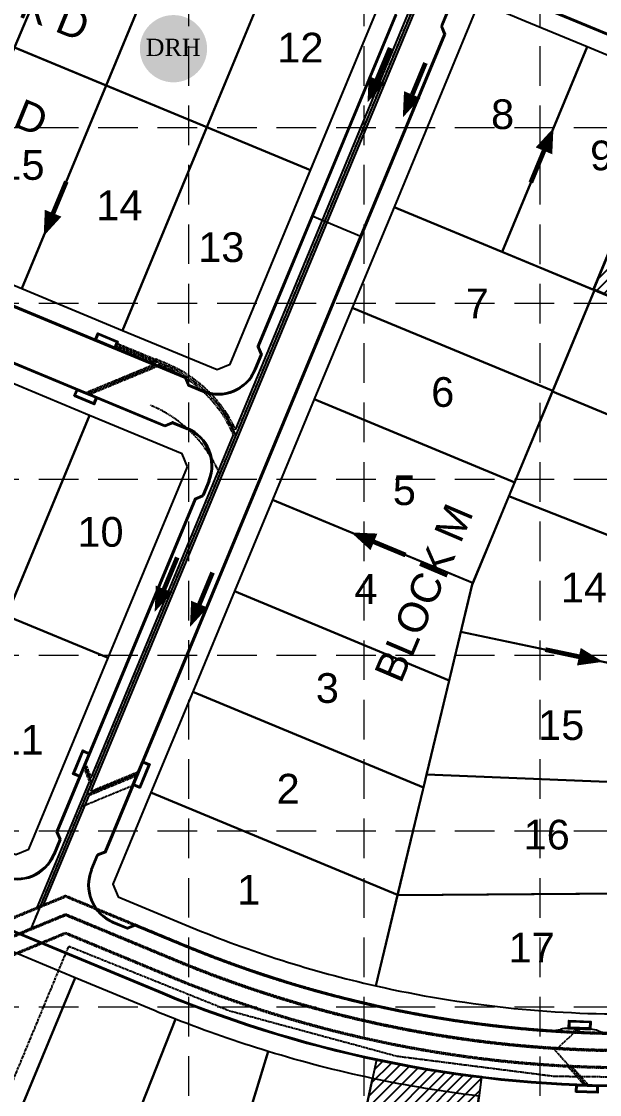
# Model space of a CAD drawing. Header units: inches. Extents: x 2510995 to 2514555, y 7106046 to 7111737.
# Drawn here: x 2512069 to 2512361, y 7109735 to 7110277 of the extents above; entities that cross this region are included whole.
import ezdxf
from ezdxf.enums import TextEntityAlignment as Align

# ---------------------------------------------------------------- set-up
doc = ezdxf.new("R2010")
doc.units = ezdxf.units.IN
doc.header["$MEASUREMENT"] = 0
for name, pattern in [('DASHED', [0.75, 0.5, -0.25]), ('HIDDEN', [0.375, 0.25, -0.125]), ('XHO477ST$0$CL', [0.7, 0.5, -0.05, 0.1, -0.05])]:
    doc.linetypes.add(name, pattern=pattern)
for name, color, linetype in [('BASE', 7, 'Continuous'), ('C-WTRC-FULL-PH2B-N', 7, 'Continuous'), ('GRID', 254, 'DASHED'), ('LEGEND', 7, 'Continuous'), ('SODDED LOT', 2, 'Continuous'), ('XHOE001PT$0$V-PROP-SUBD-IDEN-N', 6, 'Continuous'), ('XHOE001PT$0$V-PROP-SUBD-N', 7, 'Continuous'), ('XHOE001PT$0$V-RWAY-LINE-N', 4, 'Continuous'), ('XHOE001PV$0$C-ROAD-BOC-N', 4, 'Continuous'), ('XHOE001PV$0$C-ROAD-FOC-N', 2, 'Continuous'), ('XHOE002PPT-PHASE10$0$PARCELCLOSURE', 124, 'Continuous'), ('XHOE002PPT-PHASE10$0$V-PROP-SUBD-BLOK-IDEN-N', 6, 'Continuous'), ('XHOE002PPT-PHASE10$0$V-PROP-SUBD-IDEN-N', 6, 'Continuous'), ('XHOE002PPT-PHASE10$0$V-PROP-SUBD-N', 7, 'Continuous'), ('XHOE002PPT-PHASE10$0$V-PROP-SUBD-N-P7', 12, 'Continuous'), ('XHOE002PV$0$C-ROAD-BOC-N', 2, 'Continuous'), ('XHOE002PV$0$C-ROAD-FOC-N', 2, 'Continuous'), ('ZSTORM', 5, 'XHO477ST$0$CL')]:
    doc.layers.add(name, color=color, linetype=linetype)
doc.layers.add('XHOE001PT$0$V-AREA-PLIN', color=21, linetype='Continuous', plot=False)
doc.styles.add('DRHorton', font='dutcheb.ttf')
doc.styles.get("Standard").update_dxf_attribs({"font": 'ARIAL.TTF'})

# ---------------------------------------------------------------- blocks, each defined once
blk = doc.blocks.new('ARR')
blk.add_lwpolyline([(-5.56, 0.32, 0, 3.78, 0), (-0.35, 0.31, 3.78, 3.78, 0)], format="xyseb")
at = {"const_width": 1}
blk.add_lwpolyline([(-0.35, 0.31), (6.88, 0.31)], dxfattribs=at)
blk = doc.blocks.new('DRHorton')
h = blk.add_hatch(color=1)
h.paths.add_polyline_path([(78.7, 25.78, 1), (40.43, 25.78, 1)])
h.paths.add_polyline_path([(42.33, 17.91), (76.5, 17.91), (76.5, 34.87), (42.33, 34.87)], flags=24)
at = {"layer": 'BASE', "color": 176, "style": 'DRHorton'}
blk.add_text('DRH', height=9.814, dxfattribs=at).set_placement((59.39, 21.64), align=Align.CENTER)

msp = doc.modelspace()

# ---------------------------------------------------------------- hatches: boundary and pattern name
at = {"layer": 'SODDED LOT'}
h = msp.add_hatch(dxfattribs=at)
h.set_pattern_fill('ANSI31', color=256, scale=30, style=0)
h.set_pattern_definition([(45, (0, 0), (-2.6516504294, 2.6516504294), [])])
h.paths.add_polyline_path([(2513029.48, 7109618.32), (2512917.9, 7109618.32), (2512918.55, 7109568.15), (2513030.34, 7109569.23)])
h.paths.add_polyline_path([(2511839.22, 7109617.6), (2511721.18, 7109629.51), (2511716.92, 7109566.53), (2511836.54, 7109564.23)])
h.paths.add_polyline_path([(2512220.87, 7109623.4), (2512242.72, 7109619.38), (2512285.68, 7109619.63), (2512301.51, 7109744.19), (2512276.39, 7109747.21), (2512264.33, 7109749.72), (2512248.5, 7109752.73), (2512239.21, 7109710.04)])
h.paths.add_polyline_path([(2512357.96, 7110141.83), (2512404.06, 7110253.34), (2512450.16, 7110235.61), (2512404.38, 7110122.17)])
h.paths.add_polyline_path([(2511821.52, 7110077), (2511775.94, 7109966.95), (2511822.33, 7109947.82), (2511867.71, 7110057.67)])
edge = h.paths.add_edge_path()
edge.add_line((2511803.19, 7110084.04), (2511752.7, 7110105.8))
edge.add_line((2511752.7, 7110105.8), (2511706.54, 7109995.19))
edge.add_line((2511706.54, 7109995.19), (2511756.45, 7109974.31))
edge.add_arc((2567291.53, 7086386.34), 60336.87, 156.8738642, 156.9871259, ccw=False)

# ---------------------------------------------------------------- linework, layer by layer
at = {"layer": 'GRID', "color": 252, "linetype": 'HIDDEN', "lineweight": 0, "ltscale": 80}
for p, q in [((2512153.41, 7106494.51), (2512153.95, 7111640.26)), ((2512242.15, 7106494.5), (2512242.15, 7111643.94)), ((2512330.93, 7106494.48), (2512330.93, 7111643.94)), ((2511088, 7110223.44), (2514461.67, 7110223.44)), ((2511088, 7110134.66), (2514461.67, 7110134.66)), ((2511088, 7110045.88), (2514461.67, 7110045.88)), ((2511088, 7109957.1), (2514461.67, 7109957.1)), ((2511088, 7109868.32), (2514461.67, 7109868.32)), ((2511088, 7109779.54), (2514461.67, 7109779.54))]:
    msp.add_line(p, q, dxfattribs=at)
at = {"layer": 'SODDED LOT'}
for points in [[(2512357.96, 7110141.83), (2512404.06, 7110253.34), (2512450.16, 7110235.61), (2512404.38, 7110122.17)], [(2512220.87, 7109623.4), (2512242.72, 7109619.38), (2512285.68, 7109619.63), (2512301.51, 7109744.19), (2512276.39, 7109747.21), (2512264.33, 7109749.72), (2512248.5, 7109752.73), (2512239.21, 7109710.04)]]:
    msp.add_lwpolyline(points, close=True, dxfattribs=at)
at = {"layer": 'XHOE001PT$0$V-AREA-PLIN', "color": 7}
for p, q in [((2512108.37, 7110366.27), (2512065.82, 7110263.75)), ((2512065.82, 7110263.75), (2512108.37, 7110366.27)), ((2512154.55, 7110347.11), (2512112.01, 7110244.58)), ((2512112.01, 7110244.58), (2512154.55, 7110347.11)), ((2512205.35, 7110326.03), (2512162.8, 7110223.5)), ((2512162.8, 7110223.5), (2512205.35, 7110326.03)), ((2512215.16, 7110201.78), (2512255.78, 7110299.68)), ((2512065.82, 7110263.75), (2512112.01, 7110244.58)), ((2512112.01, 7110244.58), (2512162.8, 7110223.5)), ((2512162.8, 7110223.5), (2512215.16, 7110201.78))]:
    msp.add_line(p, q, dxfattribs=at)
at = {"layer": 'XHOE001PT$0$V-PROP-SUBD-N', "color": 7}
for p, q in [((2512065.82, 7110263.75), (2512108.37, 7110366.27)), ((2512112.01, 7110244.58), (2512154.55, 7110347.11)), ((2512162.8, 7110223.5), (2512205.35, 7110326.03))]:
    msp.add_line(p, q, dxfattribs=at)
at = {"layer": 'XHOE001PT$0$V-RWAY-LINE-N', "color": 7}
msp.add_line((2512215.16, 7110201.78), (2512255.78, 7110299.68), dxfattribs=at)
at = {"layer": 'XHOE001PV$0$C-ROAD-BOC-N', "color": 7}
for p, q in [((2512215.88, 7110178.74), (2512258.28, 7110280.91)), ((2512215.88, 7110178.74), (2512258.28, 7110280.91)), ((2512281.6, 7110274.48), (2512285.77, 7110284.53)), ((2512281.6, 7110274.48), (2512285.77, 7110284.53)), ((2512240.82, 7110168.39), (2512283.22, 7110270.56)), ((2512240.82, 7110168.39), (2512283.22, 7110270.56)), ((2512283.22, 7110270.56), (2512281.6, 7110274.48)), ((2512283.22, 7110270.56), (2512281.6, 7110274.48)), ((2512215.88, 7110178.74), (2512240.82, 7110168.39)), ((2512215.88, 7110178.74), (2512240.82, 7110168.39))]:
    msp.add_line(p, q, dxfattribs=at)
at = {"layer": 'XHOE001PV$0$C-ROAD-FOC-N', "color": 7}
for p, q in [((2512281.14, 7110274.68), (2512285.31, 7110284.73)), ((2512281.14, 7110274.68), (2512285.31, 7110284.73)), ((2512216.34, 7110178.55), (2512258.58, 7110280.34)), ((2512216.34, 7110178.55), (2512258.58, 7110280.34)), ((2512240.36, 7110168.58), (2512282.6, 7110270.37)), ((2512240.36, 7110168.58), (2512282.6, 7110270.37)), ((2512282.6, 7110270.76), (2512281.14, 7110274.29)), ((2512282.6, 7110270.76), (2512281.14, 7110274.29))]:
    msp.add_line(p, q, dxfattribs=at)
for centre, start, end in [((2512281.6, 7110274.48), 157.4628, 202.4628), ((2512281.6, 7110274.48), 157.4628, 202.4628), ((2512282.14, 7110270.56), 337.4628, 22.4628), ((2512282.14, 7110270.56), 337.4628, 22.4628)]:
    msp.add_arc(centre, 0.5, start, end, dxfattribs=at)
at = {"layer": 'XHOE002PPT-PHASE10$0$PARCELCLOSURE', "color": 7}
for points in [[(2512354.67, 7110264.06), (2512323.28, 7110277.09), (2512304.81, 7110284.75), (2512298.27, 7110282.05), (2512257.26, 7110183.22), (2512311.75, 7110160.61)], [(2512112.01, 7110244.58), (2512065.82, 7110263.75), (2512023.28, 7110161.22), (2512069.46, 7110142.06)], [(2512400.86, 7110244.9), (2512354.67, 7110264.06), (2512311.75, 7110160.61), (2512357.93, 7110141.45)], [(2512162.8, 7110223.5), (2512112.01, 7110244.58), (2512069.46, 7110142.06), (2512120.26, 7110120.98)], [(2512447.04, 7110225.73), (2512400.86, 7110244.9), (2512357.93, 7110141.45), (2512404.11, 7110122.28)], [(2512207.11, 7110182.38), (2512215.16, 7110201.78), (2512162.8, 7110223.5), (2512120.26, 7110120.98), (2512167.99, 7110101.17), (2512174.53, 7110103.87)], [(2512358.4, 7110141.25), (2512257.26, 7110183.22), (2512249.6, 7110164.74), (2512249.59, 7110164.75), (2512236.18, 7110132.42), (2512337.32, 7110090.45)], [(2512358.4, 7110141.25), (2512337.18, 7110090.12), (2512437.38, 7110048.54), (2512458.6, 7110099.67)], [(2512236.18, 7110132.42), (2512217.02, 7110086.24), (2512318.15, 7110044.27), (2512337.32, 7110090.45)], [(2512103.65, 7110078.07), (2512052.85, 7110099.15), (2512010.88, 7109998.01), (2512061.68, 7109976.93)], [(2512318.15, 7110044.27), (2512217.02, 7110086.24), (2512195.93, 7110035.44), (2512297.07, 7109993.47)], [(2512153.06, 7110052.15), (2512150.36, 7110058.68), (2512103.65, 7110078.07), (2512061.68, 7109976.93), (2512113.01, 7109955.63)], [(2512195.93, 7110035.44), (2512176.77, 7109989.26), (2512285.09, 7109944.31), (2512296.92, 7109993.54)], [(2512176.77, 7109989.26), (2512155.69, 7109938.46), (2512272.07, 7109890.17), (2512273.67, 7109896.8), (2512285.09, 7109944.31)], [(2512113.01, 7109955.63), (2512061.68, 7109976.93), (2512019.71, 7109875.8), (2512066.42, 7109856.41), (2512072.96, 7109859.11)], [(2512155.69, 7109938.46), (2512134.61, 7109887.66), (2512259.06, 7109836.02), (2512272.07, 7109890.17)]]:
    msp.add_lwpolyline(points, close=True, dxfattribs=at)
for points in [[(2512437.38, 7110048.54), (2512337.18, 7110090.12), (2512315.27, 7110037.33), (2512416.25, 7109997.5, -0.001747), (2512417.09, 7109999.6, -0.000169), (2512417.07, 7109999.61)], [(2512416.25, 7109997.5), (2512315.27, 7110037.33), (2512296.66, 7109992.49), (2512290.97, 7109968.82), (2512400.68, 7109945.67, -0.041964)], [(2512400.68, 7109945.67), (2512290.97, 7109968.82), (2512273.67, 7109896.8), (2512393.99, 7109891.96, -0.041964)], [(2512393.74, 7109876.46, -0.012), (2512393.99, 7109891.96), (2512273.67, 7109896.8), (2512259.02, 7109835.87), (2512394.05, 7109836.93)], [(2512134.61, 7109887.66), (2512115.45, 7109841.48), (2512118.15, 7109834.95), (2512154.41, 7109819.9, 0.042643), (2512248.03, 7109790.1), (2512259.06, 7109836.02)], [(2512394.05, 7109836.93), (2512259.02, 7109835.87), (2512248.03, 7109790.1, 0.057742), (2512380.08, 7109775.85), (2512389.52, 7109775.92), (2512394.48, 7109780.96)], [(2512096.34, 7109794.19), (2512045.51, 7109815.28), (2512009.33, 7109728.09, 0.038624), (2511987.27, 7109660.65), (2512037.56, 7109652.53)], [(2512147.06, 7109773.25, -0.00445), (2512136.78, 7109777.41), (2512096.34, 7109794.19), (2512037.56, 7109652.53), (2512095.76, 7109643.14)], [(2512193.73, 7109756.96, -0.019844), (2512147.06, 7109773.25), (2512095.76, 7109643.14), (2512156.03, 7109633.42)], [(2512246.38, 7109743.37, -0.021829), (2512193.73, 7109756.96), (2512156.03, 7109633.42), (2512220.85, 7109622.96)], [(2512300.01, 7109734.43, -0.021829), (2512246.38, 7109743.37), (2512220.85, 7109622.96), (2512243.66, 7109619.28), (2512285.98, 7109619.61)]]:
    msp.add_lwpolyline(points, format="xyb", close=True, dxfattribs=at)
at = {"layer": 'XHOE002PPT-PHASE10$0$V-PROP-SUBD-N', "color": 7}
for p, q in [((2512215.16, 7110201.78), (2511918.04, 7110325.07)), ((2512215.16, 7110201.78), (2511918.04, 7110325.07)), ((2512311.75, 7110160.61), (2512354.67, 7110264.06)), ((2512069.46, 7110142.06), (2512112.01, 7110244.58)), ((2512357.93, 7110141.45), (2512400.86, 7110244.9)), ((2512120.26, 7110120.98), (2512162.8, 7110223.5)), ((2512257.26, 7110183.22), (2512458.6, 7110099.67)), ((2512296.66, 7109992.49), (2512358.4, 7110141.25)), ((2512236.18, 7110132.42), (2512337.32, 7110090.45)), ((2512217.02, 7110086.24), (2512318.15, 7110044.27)), ((2512337.18, 7110090.12), (2512437.38, 7110048.54)), ((2511821.53, 7110076.59), (2512113.01, 7109955.63)), ((2512103.65, 7110078.07), (2512019.71, 7109875.8)), ((2512315.27, 7110037.33), (2512416.25, 7109997.5)), ((2512195.93, 7110035.44), (2512297.07, 7109993.47)), ((2512176.77, 7109989.26), (2512285.09, 7109944.31)), ((2512296.66, 7109992.49), (2512248.03, 7109790.1)), ((2512290.97, 7109968.82), (2512400.68, 7109945.67)), ((2512155.69, 7109938.46), (2512272.07, 7109890.17)), ((2512273.67, 7109896.8), (2512393.99, 7109891.96)), ((2512134.61, 7109887.66), (2512259.06, 7109836.02)), ((2512259.02, 7109835.87), (2512394.05, 7109836.93)), ((2512037.56, 7109652.53), (2512096.34, 7109794.19)), ((2512095.76, 7109643.14), (2512147.06, 7109773.25)), ((2512156.03, 7109633.42), (2512193.73, 7109756.96)), ((2512220.85, 7109622.96), (2512246.38, 7109743.37))]:
    msp.add_line(p, q, dxfattribs=at)
at = {"layer": 'XHOE002PPT-PHASE10$0$V-PROP-SUBD-N-P7', "color": 7}
for p, q in [((2512065.82, 7110263.75), (2512108.37, 7110366.27)), ((2512112.01, 7110244.58), (2512154.55, 7110347.11)), ((2512162.8, 7110223.5), (2512205.35, 7110326.03)), ((2512207.11, 7110182.38), (2512255.78, 7110299.68))]:
    msp.add_line(p, q, dxfattribs=at)
at = {"layer": 'XHOE002PV$0$C-ROAD-BOC-N', "color": 7}
for p, q in [((2512488.19, 7110218.94), (2512326.92, 7110285.86)), ((2511798.4, 7110244.26), (2512151.99, 7110097.53)), ((2511788.05, 7110219.32), (2512141.65, 7110072.59)), ((2512188.43, 7110112.59), (2512215.88, 7110178.74)), ((2512111.8, 7109857.48), (2512240.82, 7110168.39)), ((2512188.43, 7110112.59), (2512190.05, 7110108.67)), ((2512187.03, 7110101.39), (2512190.05, 7110108.67)), ((2512151.99, 7110097.53), (2512153.62, 7110093.6)), ((2512153.62, 7110093.6), (2512160.89, 7110090.58)), ((2512141.65, 7110072.59), (2512145.57, 7110074.21)), ((2512145.57, 7110074.21), (2512152.84, 7110071.19)), ((2512163.65, 7110045.05), (2512160.63, 7110037.77)), ((2512156.71, 7110036.15), (2512160.63, 7110037.77)), ((2512156.71, 7110036.15), (2512086.86, 7109867.83)), ((2512088.48, 7109863.91), (2512085.46, 7109856.63)), ((2512086.86, 7109867.83), (2512088.48, 7109863.91)), ((2511971.92, 7109856.11), (2512140.42, 7109786.19)), ((2512104.86, 7109848.58), (2512107.88, 7109855.86)), ((2512111.8, 7109857.48), (2512107.88, 7109855.86)), ((2512115.67, 7109822.44), (2512122.94, 7109819.42)), ((2512126.86, 7109821.04), (2512122.94, 7109819.42)), ((2512126.86, 7109821.04), (2512150.77, 7109811.12)), ((2512345.38, 7109768.62), (2512356.37, 7109768.15))]:
    msp.add_line(p, q, dxfattribs=at)
for centre, radius, start, end in [((2512168.56, 7110109.06), 20, 247.4628, 337.4628), ((2512145.18, 7110052.72), 20, 337.4628, 67.4628), ((2512066.99, 7109864.29), 20, 247.4628, 337.4628), ((2512123.33, 7109840.91), 20, 157.4628, 247.4628), ((2512375.56, 7110352.83), 586.5, 247.46273, 266.20145), ((2512375.56, 7110352.83), 613.5, 247.46264, 270.44876), ((2512337.57, 7109780.59), 13, 266.2015, 286.2205), ((2512344.83, 7109755.63), 13, 87.5813, 106.2205), ((2512355.82, 7109755.16), 13, 68.942, 87.5813), ((2512365.17, 7109779.43), 13, 248.942, 268.9611)]:
    msp.add_arc(centre, radius, start, end, dxfattribs=at)
at = {"layer": 'XHOE002PV$0$C-ROAD-FOC-N', "color": 7}
for p, q in [((2512488, 7110219.56), (2512327.11, 7110286.32)), ((2512488, 7110219.56), (2512327.11, 7110286.32)), ((2512488, 7110219.56), (2512327.11, 7110286.32)), ((2511798.21, 7110243.8), (2512151.42, 7110097.22)), ((2511798.21, 7110243.8), (2512151.42, 7110097.22)), ((2511798.21, 7110243.8), (2512151.42, 7110097.22)), ((2511788.24, 7110219.78), (2512141.45, 7110073.21)), ((2511788.24, 7110219.78), (2512141.45, 7110073.21)), ((2511788.24, 7110219.78), (2512141.45, 7110073.21)), ((2512189.05, 7110112.78), (2512216.34, 7110178.55)), ((2512189.05, 7110112.78), (2512216.34, 7110178.55)), ((2512189.05, 7110112.78), (2512216.34, 7110178.55)), ((2512111.5, 7109858.05), (2512240.36, 7110168.58)), ((2512111.5, 7109858.05), (2512240.36, 7110168.58)), ((2512111.5, 7109858.05), (2512240.36, 7110168.58)), ((2512187.49, 7110101.2), (2512190.51, 7110108.48)), ((2512187.49, 7110101.2), (2512190.51, 7110108.48)), ((2512187.49, 7110101.2), (2512190.51, 7110108.48)), ((2512189.05, 7110112.4), (2512190.51, 7110108.86)), ((2512189.05, 7110112.4), (2512190.51, 7110108.86)), ((2512189.05, 7110112.4), (2512190.51, 7110108.86)), ((2512151.69, 7110096.95), (2512153.15, 7110093.41)), ((2512151.69, 7110096.95), (2512153.15, 7110093.41)), ((2512151.69, 7110096.95), (2512153.15, 7110093.41)), ((2512153.42, 7110093.14), (2512160.7, 7110090.12)), ((2512153.42, 7110093.14), (2512160.7, 7110090.12)), ((2512153.42, 7110093.14), (2512160.7, 7110090.12)), ((2512141.84, 7110073.21), (2512145.38, 7110074.67)), ((2512141.84, 7110073.21), (2512145.38, 7110074.67)), ((2512141.84, 7110073.21), (2512145.38, 7110074.67)), ((2512145.76, 7110074.67), (2512153.04, 7110071.65)), ((2512145.76, 7110074.67), (2512153.04, 7110071.65)), ((2512145.76, 7110074.67), (2512153.04, 7110071.65)), ((2512164.11, 7110044.86), (2512161.09, 7110037.58)), ((2512164.11, 7110044.86), (2512161.09, 7110037.58)), ((2512164.11, 7110044.86), (2512161.09, 7110037.58)), ((2512157.28, 7110035.85), (2512160.82, 7110037.31)), ((2512157.28, 7110035.85), (2512160.82, 7110037.31)), ((2512157.28, 7110035.85), (2512160.82, 7110037.31)), ((2512157.01, 7110035.58), (2512087.48, 7109868.02)), ((2512157.01, 7110035.58), (2512087.48, 7109868.02)), ((2512157.01, 7110035.58), (2512087.48, 7109868.02)), ((2512088.94, 7109863.72), (2512085.92, 7109856.44)), ((2512088.94, 7109863.72), (2512085.92, 7109856.44)), ((2512088.94, 7109863.72), (2512085.92, 7109856.44)), ((2512087.48, 7109867.64), (2512088.94, 7109864.1)), ((2512087.48, 7109867.64), (2512088.94, 7109864.1)), ((2512087.48, 7109867.64), (2512088.94, 7109864.1)), ((2511972.49, 7109856.41), (2512140.61, 7109786.65)), ((2511972.49, 7109856.41), (2512140.61, 7109786.65)), ((2511972.49, 7109856.41), (2512140.61, 7109786.65)), ((2512104.4, 7109848.77), (2512107.42, 7109856.05)), ((2512104.4, 7109848.77), (2512107.42, 7109856.05)), ((2512104.4, 7109848.77), (2512107.42, 7109856.05)), ((2512111.23, 7109857.78), (2512107.69, 7109856.32)), ((2512111.23, 7109857.78), (2512107.69, 7109856.32)), ((2512111.23, 7109857.78), (2512107.69, 7109856.32)), ((2512115.47, 7109821.98), (2512122.75, 7109818.96)), ((2512115.47, 7109821.98), (2512122.75, 7109818.96)), ((2512115.47, 7109821.98), (2512122.75, 7109818.96)), ((2512126.67, 7109820.42), (2512123.13, 7109818.96)), ((2512126.67, 7109820.42), (2512123.13, 7109818.96)), ((2512126.67, 7109820.42), (2512123.13, 7109818.96)), ((2512127.06, 7109820.42), (2512150.58, 7109810.66)), ((2512127.06, 7109820.42), (2512150.58, 7109810.66)), ((2512127.06, 7109820.42), (2512150.58, 7109810.66))]:
    msp.add_line(p, q, dxfattribs=at)
for centre, radius, start, end in [((2512189.51, 7110112.59), 0.5, 157.4628, 202.4628), ((2512189.51, 7110112.59), 0.5, 157.4628, 202.4628), ((2512189.51, 7110112.59), 0.5, 157.4628, 202.4628), ((2512190.05, 7110108.67), 0.5, 337.4628, 22.4628), ((2512190.05, 7110108.67), 0.5, 337.4628, 22.4628), ((2512190.05, 7110108.67), 0.5, 337.4628, 22.4628), ((2512151.23, 7110096.76), 0.5, 22.4628, 67.4628), ((2512151.23, 7110096.76), 0.5, 22.4628, 67.4628), ((2512151.23, 7110096.76), 0.5, 22.4628, 67.4628), ((2512168.56, 7110109.06), 20.5, 247.4628, 337.4628), ((2512168.56, 7110109.06), 20.5, 247.4628, 337.4628), ((2512168.56, 7110109.06), 20.5, 247.4628, 337.4628), ((2512153.62, 7110093.6), 0.5, 202.4628, 247.4628), ((2512153.62, 7110093.6), 0.5, 202.4628, 247.4628), ((2512153.62, 7110093.6), 0.5, 202.4628, 247.4628), ((2512145.57, 7110074.21), 0.5, 67.4628, 112.4628), ((2512145.57, 7110074.21), 0.5, 67.4628, 112.4628), ((2512145.57, 7110074.21), 0.5, 67.4628, 112.4628), ((2512141.65, 7110073.67), 0.5, 247.4628, 292.4628), ((2512141.65, 7110073.67), 0.5, 247.4628, 292.4628), ((2512141.65, 7110073.67), 0.5, 247.4628, 292.4628), ((2512145.18, 7110052.72), 20.5, 337.4628, 67.4628), ((2512145.18, 7110052.72), 20.5, 337.4628, 67.4628), ((2512145.18, 7110052.72), 20.5, 337.4628, 67.4628), ((2512160.63, 7110037.77), 0.5, 292.4628, 337.4628), ((2512160.63, 7110037.77), 0.5, 292.4628, 337.4628), ((2512160.63, 7110037.77), 0.5, 292.4628, 337.4628), ((2512157.48, 7110035.38), 0.5, 112.4628, 157.4628), ((2512157.48, 7110035.38), 0.5, 112.4628, 157.4628), ((2512157.48, 7110035.38), 0.5, 112.4628, 157.4628), ((2512087.94, 7109867.83), 0.5, 157.4628, 202.4628), ((2512087.94, 7109867.83), 0.5, 157.4628, 202.4628), ((2512087.94, 7109867.83), 0.5, 157.4628, 202.4628), ((2512088.48, 7109863.91), 0.5, 337.4628, 22.4628), ((2512088.48, 7109863.91), 0.5, 337.4628, 22.4628), ((2512088.48, 7109863.91), 0.5, 337.4628, 22.4628), ((2512111.03, 7109858.24), 0.5, 292.4628, 337.4628), ((2512111.03, 7109858.24), 0.5, 292.4628, 337.4628), ((2512111.03, 7109858.24), 0.5, 292.4628, 337.4628), ((2512066.99, 7109864.29), 20.5, 247.4628, 337.4628), ((2512066.99, 7109864.29), 20.5, 247.4628, 337.4628), ((2512066.99, 7109864.29), 20.5, 247.4628, 337.4628), ((2512107.88, 7109855.86), 0.5, 112.4628, 157.4628), ((2512107.88, 7109855.86), 0.5, 112.4628, 157.4628), ((2512107.88, 7109855.86), 0.5, 112.4628, 157.4628), ((2512123.33, 7109840.91), 20.5, 157.4628, 247.4628), ((2512123.33, 7109840.91), 20.5, 157.4628, 247.4628), ((2512123.33, 7109840.91), 20.5, 157.4628, 247.4628), ((2512126.86, 7109819.96), 0.5, 67.4628, 112.4628), ((2512126.86, 7109819.96), 0.5, 67.4628, 112.4628), ((2512126.86, 7109819.96), 0.5, 67.4628, 112.4628), ((2512122.94, 7109819.42), 0.5, 247.4628, 292.4628), ((2512122.94, 7109819.42), 0.5, 247.4628, 292.4628), ((2512122.94, 7109819.42), 0.5, 247.4628, 292.4628), ((2512375.56, 7110352.83), 587, 247.46273, 270.02381), ((2512375.56, 7110352.83), 587, 247.46273, 270.02381), ((2512375.56, 7110352.83), 587, 247.46273, 270.02381), ((2512375.56, 7110352.83), 613, 247.46264, 270.44876), ((2512375.56, 7110352.83), 613, 247.46264, 270.44876), ((2512375.56, 7110352.83), 613, 247.46264, 270.44876)]:
    msp.add_arc(centre, radius, start, end, dxfattribs=at)
at = {"layer": 'ZSTORM', "color": 5, "linetype": 'Continuous'}
for p, q in [((2512074.13, 7109818.89), (2512343.59, 7110468.24)), ((2512074.13, 7109818.89), (2512343.59, 7110468.24)), ((2512100.9, 7109901.65), (2512104.68, 7109892.5)), ((2512100.9, 7109901.65), (2512104.68, 7109892.5)), ((2512128.33, 7109897.31), (2512102.19, 7109886.5)), ((2512128.33, 7109897.31), (2512102.19, 7109886.5))]:
    msp.add_line(p, q, dxfattribs=at)
at = {"layer": 'ZSTORM', "color": 5}
for p, q in [((2512074.13, 7109818.89), (2512343.59, 7110468.24)), ((2512074.13, 7109818.89), (2512343.59, 7110468.24)), ((2512136.4, 7110104.81), (2512116.45, 7110113.09)), ((2512142.33, 7110103.16), (2512116.73, 7110113.78)), ((2512136.97, 7110106.2), (2512117.02, 7110114.47)), ((2512101.23, 7110089.36), (2512137.17, 7110104.22)), ((2512102.21, 7110088.95), (2512139.45, 7110104.35)), ((2512103.19, 7110088.55), (2512139.13, 7110103.41)), ((2512137.07, 7110106.43), (2512136.3, 7110104.58)), ((2512137.17, 7110104.22), (2512136.3, 7110104.58)), ((2512142.72, 7110104.08), (2512137.07, 7110106.43)), ((2512141.95, 7110102.23), (2512139.13, 7110103.41)), ((2512100.9, 7109901.65), (2512104.68, 7109892.5)), ((2512100.9, 7109901.65), (2512104.68, 7109892.5)), ((2512125.84, 7109891.3), (2512099.7, 7109880.5)), ((2512125.84, 7109891.3), (2512099.7, 7109880.5)), ((2512050.91, 7109818.93), (2512091.56, 7109835.73)), ((2512050.91, 7109818.93), (2512091.56, 7109835.73)), ((2512051.35, 7109818.48), (2512091.56, 7109835.11)), ((2512051.35, 7109818.48), (2512091.56, 7109835.11)), ((2512091.56, 7109835.73), (2512150.78, 7109811.16)), ((2512091.56, 7109835.73), (2512150.78, 7109811.16)), ((2512091.56, 7109835.11), (2512150.56, 7109810.62)), ((2512091.56, 7109835.11), (2512150.56, 7109810.62)), ((2512057.47, 7109812.35), (2512091.56, 7109826.45)), ((2512057.47, 7109812.35), (2512091.56, 7109826.45)), ((2512057.72, 7109812.1), (2512091.56, 7109826.09)), ((2512057.72, 7109812.1), (2512091.56, 7109826.09)), ((2512057.72, 7109812.1), (2512091.56, 7109826.09)), ((2512057.72, 7109812.1), (2512091.56, 7109826.09)), ((2512057.97, 7109811.85), (2512091.56, 7109825.73)), ((2512057.97, 7109811.85), (2512091.56, 7109825.73)), ((2512091.56, 7109826.45), (2512147.5, 7109803.23)), ((2512091.56, 7109826.45), (2512147.5, 7109803.23)), ((2512091.56, 7109826.09), (2512147.37, 7109802.93)), ((2512091.56, 7109826.09), (2512147.37, 7109802.93)), ((2512091.56, 7109826.09), (2512147.37, 7109802.93)), ((2512091.56, 7109826.09), (2512147.37, 7109802.93)), ((2512091.56, 7109825.73), (2512147.24, 7109802.63)), ((2512091.56, 7109825.73), (2512147.24, 7109802.63)), ((2512064.09, 7109805.72), (2512091.55, 7109817.07)), ((2512064.09, 7109805.72), (2512091.55, 7109817.07)), ((2512064.54, 7109805.28), (2512091.55, 7109816.45)), ((2512064.54, 7109805.28), (2512091.55, 7109816.45)), ((2512091.55, 7109817.07), (2512144.18, 7109795.24)), ((2512091.55, 7109817.07), (2512144.18, 7109795.24)), ((2512091.55, 7109816.45), (2512143.95, 7109794.7)), ((2512091.55, 7109816.45), (2512143.95, 7109794.7)), ((2512028.39, 7109654.01), (2512093.17, 7109810.12)), ((2512028.39, 7109654.01), (2512093.17, 7109810.12)), ((2512093.17, 7109810.12), (2512174.29, 7109777.52)), ((2512093.17, 7109810.12), (2512174.29, 7109777.52)), ((2512174.29, 7109777.52), (2512258.8, 7109754.62)), ((2512174.29, 7109777.52), (2512258.8, 7109754.62)), ((2512350.9, 7109768.88), (2512339.65, 7109758.55)), ((2512344.88, 7109768.61), (2512356.87, 7109768.1)), ((2512344.88, 7109768.61), (2512356.87, 7109768.1)), ((2512344.88, 7109768.61), (2512356.87, 7109768.1)), ((2512349.84, 7109768.93), (2512347.17, 7109766.48)), ((2512351.96, 7109768.84), (2512349.28, 7109766.38)), ((2512337.49, 7109758.68), (2512354.67, 7109739.69)), ((2512258.8, 7109754.62), (2512338, 7109744.49)), ((2512258.8, 7109754.62), (2512338, 7109744.49)), ((2512344.38, 7109749.94), (2512353.63, 7109739.72)), ((2512346.5, 7109749.83), (2512355.71, 7109739.65)), ((2512338, 7109744.49), (2512417.78, 7109743.64)), ((2512338, 7109744.49), (2512417.78, 7109743.64))]:
    msp.add_line(p, q, dxfattribs=at)
at = {"layer": 'ZSTORM', "color": 7, "linetype": 'Continuous'}
for p, q in [((2512104.23, 7109888.15), (2512305.34, 7110372.78)), ((2512104.23, 7109888.15), (2512305.34, 7110372.78)), ((2512177.33, 7110070.82), (2512266.81, 7110286.46)), ((2512177.33, 7110070.82), (2512266.81, 7110286.46)), ((2512104.41, 7109895.12), (2512176.27, 7110068.28)), ((2512104.41, 7109895.12), (2512176.27, 7110068.28)), ((2512077.01, 7109829.09), (2512103.6, 7109893.16)), ((2512077.01, 7109829.09), (2512103.6, 7109893.16)), ((2512080.28, 7109830.44), (2512103.42, 7109886.19)), ((2512080.28, 7109830.44), (2512103.42, 7109886.19))]:
    msp.add_line(p, q, dxfattribs=at)
at = {"layer": 'ZSTORM', "color": 7}
for p, q in [((2512166.38, 7110084.34), (2512167.91, 7110085.63)), ((2512166.38, 7110084.34), (2512167.91, 7110085.63)), ((2512101.3, 7109902.63), (2512100.49, 7109900.67)), ((2512101.3, 7109902.63), (2512100.49, 7109900.67)), ((2512101.3, 7109902.63), (2512104.41, 7109895.12)), ((2512101.3, 7109902.63), (2512104.41, 7109895.12)), ((2512100.49, 7109900.67), (2512103.6, 7109893.16)), ((2512100.49, 7109900.67), (2512103.6, 7109893.16)), ((2512127.92, 7109896.33), (2512103.42, 7109886.19)), ((2512127.92, 7109896.33), (2512103.42, 7109886.19)), ((2512128.73, 7109898.29), (2512104.23, 7109888.15)), ((2512128.73, 7109898.29), (2512104.23, 7109888.15)), ((2512127.92, 7109896.33), (2512128.73, 7109898.29)), ((2512127.92, 7109896.33), (2512128.73, 7109898.29))]:
    msp.add_line(p, q, dxfattribs=at)
at = {"layer": 'ZSTORM', "color": 5, "linetype": 'Continuous'}
for points in [[(2512106.27, 7110115.96), (2512107.8, 7110119.65), (2512117.96, 7110115.44), (2512116.43, 7110111.74)], [(2512106.92, 7110116.23), (2512108.07, 7110119), (2512117.31, 7110115.17), (2512116.16, 7110112.4)], [(2512095.79, 7110087.83), (2512097.32, 7110091.52), (2512107.48, 7110087.31), (2512105.95, 7110083.61)], [(2512096.44, 7110088.1), (2512097.59, 7110090.87), (2512106.82, 7110087.04), (2512105.68, 7110084.27)], [(2512098.87, 7109895.46), (2512095.17, 7109896.99), (2512100.16, 7109909), (2512103.85, 7109907.46)], [(2512098.6, 7109896.11), (2512095.83, 7109897.26), (2512100.43, 7109908.34), (2512103.2, 7109907.19)], [(2512129.07, 7109889.96), (2512125.37, 7109891.49), (2512130.36, 7109903.5), (2512134.05, 7109901.97)], [(2512128.8, 7109890.61), (2512126.03, 7109891.76), (2512130.63, 7109902.85), (2512133.4, 7109901.7)], [(2512345.38, 7109768.62), (2512345.55, 7109772.61), (2512356.54, 7109772.15), (2512356.37, 7109768.15)], [(2512345.9, 7109769.09), (2512346.03, 7109772.09), (2512356.02, 7109771.67), (2512355.89, 7109768.67)], [(2512349.05, 7109736.38), (2512349.19, 7109740.38), (2512360.18, 7109740), (2512360.05, 7109736)], [(2512349.57, 7109736.86), (2512349.67, 7109739.86), (2512359.67, 7109739.52), (2512359.56, 7109736.52)]]:
    msp.add_lwpolyline(points, close=True, dxfattribs=at)
at = {"layer": 'ZSTORM', "color": 5}
for centre, radius, start, end in [((2512117.42, 7110043.12), 64, 40.0923, 67.4628), ((2512117.42, 7110043.12), 65, 40.0923, 67.4628), ((2512117.42, 7110043.12), 66, 40.0923, 67.4628), ((2512109.41, 7110023.17), 65, 22.7722, 67.4628), ((2512109.41, 7110023.17), 65, 22.7722, 67.4628), ((2512375.56, 7110352.83), 587.04, 247.46285, 270.44876), ((2512375.56, 7110352.83), 587.04, 247.46285, 270.44876), ((2512375.56, 7110352.83), 587.04, 247.46285, 270.44876), ((2512375.56, 7110352.83), 586.46, 247.46285, 270.44876), ((2512375.56, 7110352.83), 586.46, 247.46285, 270.44876), ((2512375.56, 7110352.83), 586.46, 247.46285, 270.44876), ((2512375.56, 7110352.83), 595.7, 247.46285, 270.44876), ((2512375.56, 7110352.83), 595.7, 247.46285, 270.44876), ((2512375.56, 7110352.83), 595.7, 247.46285, 270.44876), ((2512375.56, 7110352.83), 595.37, 247.46285, 270.44876), ((2512375.56, 7110352.83), 595.37, 247.46285, 270.44876), ((2512375.56, 7110352.83), 595.37, 247.46285, 270.44876), ((2512375.56, 7110352.83), 595.37, 247.46285, 270.44876), ((2512375.56, 7110352.83), 595.37, 247.46285, 270.44876), ((2512375.56, 7110352.83), 595.04, 247.46285, 270.44876), ((2512375.56, 7110352.83), 595.04, 247.46285, 270.44876), ((2512375.56, 7110352.83), 595.04, 247.46285, 270.44876), ((2512375.56, 7110352.83), 604.28, 247.46285, 270.44876), ((2512375.56, 7110352.83), 604.28, 247.46285, 270.44876), ((2512375.56, 7110352.83), 604.28, 247.46285, 270.44876), ((2512375.56, 7110352.83), 603.7, 247.46285, 270.44876), ((2512375.56, 7110352.83), 603.7, 247.46285, 270.44876), ((2512375.56, 7110352.83), 603.7, 247.46285, 270.44876)]:
    msp.add_arc(centre, radius, start, end, dxfattribs=at)
at = {"layer": 'ZSTORM', "color": 7}
for radius, start in [(66, 24.8179), (66, 24.8179), (64, 23.1461), (64, 23.1461)]:
    msp.add_arc((2512117.42, 7110043.12), radius, start, 40.0923, dxfattribs=at)
at = {"layer": 'ZSTORM', "color": 5, "linetype": 'Continuous'}
msp.add_arc((2512117.42, 7110043.12), 65, 22.4628, 40.0923, dxfattribs=at)
msp.add_arc((2512117.42, 7110043.12), 65, 22.4628, 40.0923, dxfattribs=at)

# ---------------------------------------------------------------- block references
at = {"layer": 'C-WTRC-FULL-PH2B-N', "color": 7, "extrusion": (0, 0, -1), "yscale": 2.393527489155531, "zscale": -2.393527499999999}
for p, xscale, rotation in [((-2512248.3, 7110248.68), 2.393527467042107, 112.5710560760462), ((-2512266.11, 7110241.05), 2.393527467042107, 112.5710560760462), ((-2512084.89, 7110181.18), 2.393527467042107, 112.5710560760462), ((-2512248.19, 7110014.57), 2.393527466433379, 202.5710560700317), ((-2512140.89, 7109991.44), 2.393527467042107, 112.5710560760462), ((-2512158.7, 7109983.81), 2.393527467042107, 112.5710560760462)]:
    msp.add_blockref('ARR', p, dxfattribs=dict(at, xscale=xscale, rotation=rotation))
at = {"layer": 'C-WTRC-FULL-PH2B-N', "color": 7, "yscale": 2.393527489155531, "zscale": 2.393527499999999}
for p, xscale, rotation in [((2512331.91, 7110211.14), 2.393527466765522, 247.4967517684141), ((2512349.86, 7109957.16), 2.393527466732082, 168.1207517797142)]:
    msp.add_blockref('ARR', p, dxfattribs=dict(at, xscale=xscale, rotation=rotation))
at = {"layer": 'LEGEND', "xscale": 0.8870399998850189, "yscale": 0.8870399999432266, "zscale": 0.8870399999988264}
msp.add_blockref('DRHorton', (2512093.14, 7110240.31), dxfattribs=at)

# ---------------------------------------------------------------- texts
at = {"layer": 'XHOE001PT$0$V-PROP-SUBD-IDEN-N', "color": 7}
msp.add_text('12', height=15, dxfattribs=at).set_placement((2512210.02, 7110263.84), align=Align.MIDDLE)
at = {"layer": 'XHOE002PPT-PHASE10$0$V-PROP-SUBD-BLOK-IDEN-N', "color": 7, "char_height": 15, "attachment_point": 2}
for s, insert, width, rotation in [('BLOCK D', (2512041.49, 7110249.91), 161.351, 337.824), ('BLOCK M', (2512265.37, 7109991.46), 122.6668, 66.9387)]:
    msp.add_mtext(s, dxfattribs=dict(at, insert=insert, width=width, rotation=rotation))
at = {"layer": 'XHOE002PPT-PHASE10$0$V-PROP-SUBD-IDEN-N', "color": 7}
for s, p in [('8', (2512312.03, 7110230.12)), ('9', (2512362.01, 7110209.3)), ('15', (2512069.3, 7110204.38)), ('14', (2512118.67, 7110184.1)), ('13', (2512170.11, 7110162.98)), ('7', (2512299.26, 7110134.57)), ('6', (2512281.85, 7110089.88)), ('5', (2512262.48, 7110040.18)), ('10', (2512109.15, 7110019.26)), ('4', (2512243.1, 7109990.42)), ('14', (2512353.07, 7109991.14)), ('3', (2512223.62, 7109940.44)), ('15', (2512341.61, 7109921.61)), ('11', (2512068.85, 7109914.28)), ('2', (2512203.86, 7109889.72)), ('16', (2512334.29, 7109866.43)), ('1', (2512183.94, 7109838.57)), ('17', (2512326.72, 7109809.4))]:
    msp.add_text(s, height=15, dxfattribs=at).set_placement(p, align=Align.MIDDLE)
at = {"layer": 'XHOE002PPT-PHASE10$0$V-PROP-SUBD-N-P7', "color": 7}
msp.add_text('12', height=15, dxfattribs=at).set_placement((2512210.02, 7110263.84), align=Align.MIDDLE)
at = {"layer": 'XHOE002PPT-PHASE10$0$V-PROP-SUBD-N-P7', "color": 7, "insert": (2512062.54, 7110297.79), "char_height": 15, "width": 138.7457, "attachment_point": 2, "rotation": 337.824}
msp.add_mtext('BLOCK D', dxfattribs=at)

doc.saveas('drawing.dxf')
